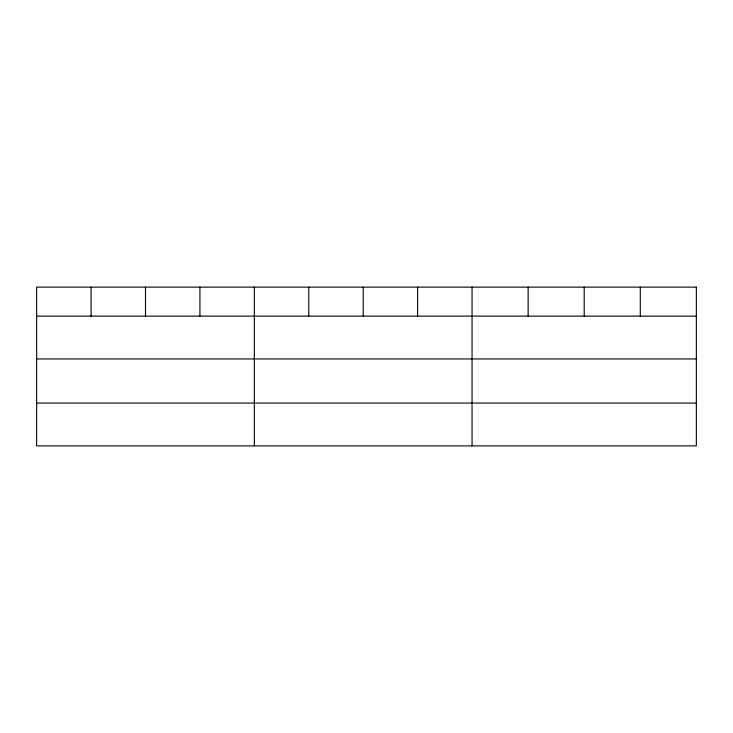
<?xml version="1.0" encoding="UTF-8"?>
<svg xmlns="http://www.w3.org/2000/svg" width="733" height="733" viewBox="0 0 733 733"><rect width="100%" height="100%" fill="white"/><g stroke="black" fill="none" stroke-linecap="round" stroke-linejoin="round"><path stroke-width="1.1" d="M36.65 316.125L696.35 316.125M36.65 358.941L696.35 358.941M36.65 403.058L696.35 403.058M640.275 287.125L640.275 316.125M584.201 287.125L584.201 316.125M528.126 287.125L528.126 316.125M472.052 287.125L472.052 445.875M417.627 287.125L417.627 316.125M363.202 287.125L363.202 316.125M308.776 287.125L308.776 316.125M254.351 287.125L254.351 445.875M199.926 287.125L199.926 316.125M145.501 287.125L145.501 316.125M91.075 287.125L91.075 316.125M696.35 287.125L36.65 287.125L36.65 445.875L696.35 445.875L696.35 287.125"/></g></svg>
